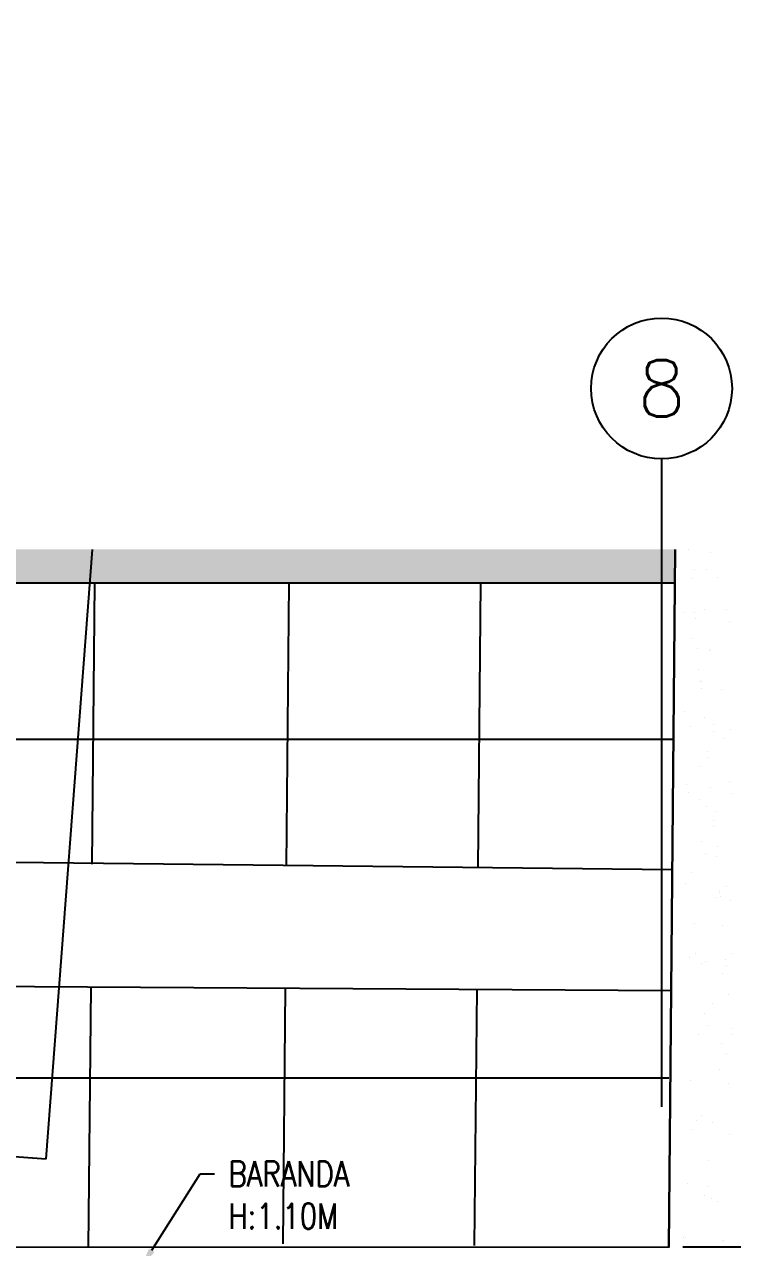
# Model space of a CAD drawing. Header units: millimetres. Extents: x 98 to 155, y -181 to 127.
# Drawn here: x 114.407 to 116.92, y 123.112 to 127.454 of the extents above; entities that cross this region are included whole.
import ezdxf
from ezdxf import colors
from ezdxf.entities.mleader import LeaderData, LeaderLine
from ezdxf.enums import TextEntityAlignment as Align
from ezdxf.math import Vec2, Vec3
from ezdxf.xclip import XClip

# ---------------------------------------------------------------- set-up
doc = ezdxf.new("R2010")
doc.units = ezdxf.units.MM
doc.header["$LTSCALE"] = 15
doc.header["$XCLIPFRAME"] = 2
for name, pattern in [('ACAD_ISO07W100', [3, 0, -3]), ('CENTER', [2, 1.25, -0.25, 0.25, -0.25]), ('HIDDEN', [0.375, 0.25, -0.125]), ('PHANTOM', [63.5, 31.75, -6.35, 6.35, -6.35, 6.35, -6.35]), ('PHANTOM2', [1.25, 0.625, -0.125, 0.125, -0.125, 0.125, -0.125])]:
    doc.linetypes.add(name, pattern=pattern)
doc.layers.get('0').update_dxf_attribs({"color": 250})
for name, color, linetype in [('A-Adoquines', 250, 'Continuous'), ('A-EJES', 250, 'PHANTOM'), ('A-HATCH', 250, 'Continuous'), ('A-MURO BAJO', 250, 'Continuous'), ('A-PROYECCIONES', 250, 'HIDDEN'), ('A_50_TextoIndicaciones', 250, 'Continuous'), ('DLP_VERDE', 250, 'Continuous')]:
    doc.layers.add(name, color=color, linetype=linetype)
doc.layers.add('A-MUROS', color=252, linetype='Continuous', lineweight=30)
doc.styles.add('R80', font='ARIALN.TTF', dxfattribs={"height": 2.03})
doc.styles.add('ROMANS', font='romans.shx', dxfattribs={"width": 0.8})
doc.styles.add('TXT_COTAS', font='romans.shx', dxfattribs={"width": 0.8})

# ---------------------------------------------------------------- blocks, each defined once
blk = doc.blocks.new('A$C9f73720c')
at = {"layer": 'A-Adoquines'}
h = blk.add_hatch(color=256, dxfattribs=at)
h.dxf.hatch_style = 1
h.paths.add_polyline_path([(38.7932, 123.8313), (38.5981, 123.875), (37.5983, 119.4075), (37.7931, 119.362)])
h.paths.add_polyline_path([(41.7659, 123.3395), (47.9601, 121.4929), (48.0188, 121.6841), (42.2466, 123.4049, -0.02703), (41.567, 123.3675), (40.4599, 118.739), (40.5576, 118.7162), (40.5577, 118.7162, -0.01102), (40.6541, 118.6909)])
h.paths.add_polyline_path([(40.7956, 118.6453, -0.025435), (41.0078, 118.5567, -0.057742), (41.5094, 118.2238), (46.4982, 116.7365), (46.557, 116.9277)])
h.paths.add_polyline_path([(47.6575, 116.5996), (47.0257, 116.788), (46.9674, 116.5967), (47.599, 116.4084)])
h.paths.add_polyline_path([(48.4776, 121.5473), (48.4193, 121.356), (49.0543, 121.1667), (49.1128, 121.358)])
h.paths.add_polyline_path([(50.1546, 127.0444), (50.0962, 126.8531), (50.7339, 126.6584), (50.7924, 126.8497)])
h.paths.add_polyline_path([(47.5867, 127.8282, -0.007938), (47.5253, 127.6378), (49.6494, 126.9895), (49.7081, 127.1806)])
h.paths.add_polyline_path([(51.3399, 130.93), (51.973, 130.7368), (52.0334, 130.9345), (51.4003, 131.1277)])
at = {"elevation": 0}
for points in [[(35.8889, 119.8125), (37.2455, 125.8744)], [(37.0578, 119.5338), (38.0564, 123.9964)], [(37.5982, 119.4071), (38.5981, 123.875)], [(36.6518, 121.7441), (35.7526, 121.9541)], [(38.0483, 121.4181), (37.0776, 121.6447)], [(36.4969, 121.0717), (35.6142, 121.2779)], [(37.8976, 120.7447), (36.9206, 120.9728)], [(36.3443, 120.4091), (35.4596, 120.6157)], [(37.7491, 120.0811), (36.766, 120.3106)]]:
    blk.add_lwpolyline(points, dxfattribs=at)
at = {"layer": 'A-Adoquines', "elevation": 0}
blk.add_lwpolyline([(50.962, 131.2605), (47.7953, 130.5759, -0.524695), (40.2027, 123.5157), (37.6559, 124.0861), (36.609, 119.6386), (36.1894, 119.7366), (37.5845, 125.7929)], format="xyb", dxfattribs=at)
at = {"layer": 'A-HATCH', "elevation": 0}
blk.add_lwpolyline([(33.4511, 111.6758), (34.6972, 111.3994), (34.903, 112.3185), (35.1251, 112.2668, 0.099711), (35.5099, 110.6951, 0.257304), (37.3867, 109.2848, 0.13775), (39.1005, 109.6194, 0.129174), (41.2988, 111.6039, 0.104349), (42.4606, 114.4221, 0.124556), (42.3369, 116.9437, 0.208461), (41.0078, 118.5567, 0.052972), (40.5573, 118.7163), (35.3027, 119.9437), (36.6567, 126.0007), (37.5845, 125.7929)], format="xyb", dxfattribs=at)
at = {"layer": 'A-MURO BAJO', "ltscale": 0.5}
for p, q in [((35.3027, 119.9437, 0), (40.5573, 118.7163, 0)), ((33.657, 112.5954, 0), (35.292, 119.8949, 0))]:
    blk.add_line(p, q, dxfattribs=at)
blk.add_ellipse((38.8378, 114.0281, 0), major_axis=(2.17, 4.5286), ratio=0.667469, start_param=0.142256, end_param=3.271568, dxfattribs=at)
at = {"layer": 'A-MURO BAJO'}
blk.add_open_spline([(42.3403, 116.5514, 0), (42.3382, 116.5606, 0), (42.3361, 116.5697, 0), (42.1964, 117.1506, 0), (41.9448, 117.635, 0), (41.4165, 118.1878, 0), (41.1996, 118.346, 0), (40.9615, 118.4601, 0), (40.6654, 118.602, 0), (40.3363, 118.6755, 0), (39.4876, 118.6781, 0), (38.9468, 118.5292, 0), (37.8875, 117.9506, 0), (37.3701, 117.5213, 0), (36.4624, 116.4633, 0), (36.0727, 115.8353, 0), (35.4972, 114.5023, 0), (35.3118, 113.798, 0), (35.2266, 112.9248, 0), (35.2177, 112.728, 0), (35.225, 112.2724, 0)], degree=3, knots=[0, 0, 0, 0, 0.007003, 0.007003, 0.447636, 0.447636, 0.694928, 0.694928, 0.694928, 1.002589, 1.002589, 1.443222, 1.443222, 1.883855, 1.883855, 2.324488, 2.324488, 2.765122, 2.765122, 2.895595, 2.895595, 2.895595, 2.895595], dxfattribs=at)
at = {"layer": 'A-PROYECCIONES'}
blk.add_line((38.8761, 87.8303, 0), (38.1838, 142.0709, 0), dxfattribs=at)
at = {"layer": 'A-PROYECCIONES', "linetype": 'CENTER', "ltscale": 0.5, "transparency": 33554623}
for p, q in [((36.7338, 124.1359), (36.0915, 122.0317)), ((36.0915, 122.0317), (41.8301, 120.2799))]:
    blk.add_line(p, q, dxfattribs=at)
at = {"layer": 'DLP_VERDE', "linetype": 'Continuous'}
for p, q in [((35.3224, 119.8771), (35.3224, 119.8771)), ((35.324, 119.8862), (35.324, 119.8862)), ((35.5077, 119.8285), (35.5077, 119.8285)), ((35.4393, 119.7591), (35.4393, 119.7591)), ((35.454, 119.7793), (35.454, 119.7793)), ((35.4838, 119.761), (35.4838, 119.761)), ((35.6925, 119.7702), (35.6925, 119.7702)), ((35.2795, 119.7521), (35.2795, 119.7521)), ((35.2817, 119.7482), (35.2817, 119.7482)), ((35.4252, 119.74), (35.4252, 119.74)), ((35.5715, 119.7407), (35.5715, 119.7407)), ((35.7198, 119.7477), (35.7198, 119.7477)), ((35.7351, 119.7274), (35.7351, 119.7274)), ((35.8632, 119.7395), (35.8632, 119.7395)), ((35.7007, 119.6958), (35.7007, 119.6958)), ((36.0179, 119.677), (36.0179, 119.677)), ((35.6469, 119.6466), (35.6469, 119.6466)), ((35.879, 119.629), (35.879, 119.629)), ((36.0388, 119.636), (36.0388, 119.636)), ((36.0832, 119.6379), (36.0832, 119.6379)), ((36.292, 119.647), (36.292, 119.647)), ((35.8226, 119.6106), (35.8226, 119.6106)), ((35.9281, 119.5947), (35.9281, 119.5947)), ((35.9661, 119.6024), (35.9661, 119.6024)), ((36.1123, 119.603), (36.1123, 119.603)), ((36.2606, 119.6101), (36.2606, 119.6101)), ((36.2646, 119.5935), (36.2646, 119.5935)), ((36.299, 119.625), (36.299, 119.625)), ((36.4041, 119.6018), (36.4041, 119.6018)), ((36.5504, 119.6025), (36.5504, 119.6025)), ((35.9889, 119.5585), (35.9889, 119.5585)), ((36.011, 119.5556), (36.011, 119.5556)), ((36.13, 119.5399), (36.13, 119.5399)), ((36.2108, 119.5443), (36.2108, 119.5443)), ((36.5818, 119.5746), (36.5818, 119.5746)), ((36.234, 119.5263), (36.234, 119.5263)), ((36.256, 119.5234), (36.256, 119.5234)), ((36.2697, 119.4967), (36.2697, 119.4967)), ((36.375, 119.5077), (36.375, 119.5077)), ((36.4785, 119.5058), (36.4785, 119.5058)), ((36.6383, 119.5128), (36.6383, 119.5128)), ((36.6827, 119.5148), (36.6827, 119.5148)), ((36.8629, 119.5227), (36.8629, 119.5227)), ((36.8915, 119.5239), (36.8915, 119.5239)), ((36.4576, 119.4608), (36.4576, 119.4608)), ((36.479, 119.494), (36.479, 119.494)), ((36.492, 119.4923), (36.492, 119.4923)), ((36.501, 119.4911), (36.501, 119.4911)), ((36.5069, 119.4647), (36.5069, 119.4647)), ((36.62, 119.4754), (36.62, 119.4754)), ((36.6532, 119.4654), (36.6532, 119.4654)), ((36.724, 119.4617), (36.724, 119.4617)), ((36.746, 119.4588), (36.746, 119.4588)), ((36.8015, 119.4724), (36.8015, 119.4724)), ((36.8285, 119.4912), (36.8285, 119.4912)), ((36.945, 119.4642), (36.945, 119.4642)), ((37.0913, 119.4649), (37.0913, 119.4649)), ((37.1457, 119.4723), (37.1457, 119.4723)), ((36.7748, 119.4419), (36.7748, 119.4419)), ((36.865, 119.4432), (36.865, 119.4432)), ((36.969, 119.4295), (36.969, 119.4295)), ((36.9911, 119.4266), (36.9911, 119.4266)), ((37.1101, 119.4109), (37.1101, 119.4109)), ((36.8248, 119.3717), (36.8248, 119.3717)), ((36.8692, 119.3736), (36.8692, 119.3736)), ((37.0559, 119.39), (37.0559, 119.39)), ((37.078, 119.3827), (37.078, 119.3827)), ((37.2141, 119.3972), (37.2141, 119.3972)), ((37.2361, 119.3943), (37.2361, 119.3943)), ((37.2378, 119.3897), (37.2378, 119.3897)), ((37.2822, 119.3916), (37.2822, 119.3916)), ((37.3551, 119.3787), (37.3551, 119.3787)), ((37.3924, 119.3889), (37.3924, 119.3889)), ((37.4909, 119.4007), (37.4909, 119.4007)), ((37.0215, 119.3585), (37.0215, 119.3585)), ((37.0478, 119.3271), (37.0478, 119.3271)), ((37.1941, 119.3278), (37.1941, 119.3278)), ((37.3387, 119.3396), (37.3387, 119.3396)), ((37.3424, 119.3348), (37.3424, 119.3348)), ((37.4591, 119.365), (37.4591, 119.365)), ((37.4811, 119.3621), (37.4811, 119.3621)), ((37.4858, 119.3266), (37.4858, 119.3266)), ((37.6001, 119.3464), (37.6001, 119.3464)), ((37.6321, 119.3273), (37.6321, 119.3273)), ((37.7041, 119.3327), (37.7041, 119.3327)), ((37.6198, 119.2877), (37.6198, 119.2877)), ((37.4243, 119.2485), (37.4243, 119.2485)), ((37.4687, 119.2504), (37.4687, 119.2504)), ((37.5854, 119.2562), (37.5854, 119.2562)), ((37.6774, 119.2596), (37.6774, 119.2596))]:
    blk.add_line(p, q, dxfattribs=at)
at = {"style": 'R80'}
for height, rotation, p in [(0.09, 0.009, (39.554, 141.0046, 0)), (0.09, 0.009, (45.7984, 139.3226, 0)), (0.09, 0.009, (50.4634, 135.3578, 0)), (0.09, 0.009, (41.9784, 129.0436, 0)), (0.09, 0.009, (37.8409, 128.6089, 0)), (0.09, 0.009, (35.483, 116.3582, 0)), (0.09, 0.009, (63.0395, 116.3253, 0)), (0.09, 0.009, (38.5607, 113.6321, 0)), (0.09, 0.009, (45.1292, 84.3757, 0)), (0.09, 0.009, (43.9111, 83.9335, 0)), (0.09, 0.009, (43.1485, 83.401, 0)), (0.09, 0.009, (28.0067, 80.1071, 0)), (0.09, 0.009, (44.3753, 79.9046, 0)), (0.09, 0.009, (55.151, 79.2173, 0)), (0.09, 0.009, (38.2608, 76.0049)), (0.09, 0.009, (39.0036, 75.5558)), (0.09, 0.009, (27.5137, 75.2133, 0)), (0.09, 0.009, (27.5137, 75.2133, 0)), (0.09, 0.009, (39.8519, 75.1543)), (0.09, 0.009, (25.3599, 70.2709, 0)), (0.09, 0.009, (32.1646, 69.192, 0)), (0.09, 0.009, (32.1646, 69.192, 0)), (0.09, 0.009, (26.9947, 68.6392, 0)), (0.09, 0.009, (59.8504, 67.3859, 0)), (0.09, 0.009, (24.839, 65.5107, 0)), (0.09, 0.009, (24.839, 65.5107, 0)), (0.09, 0.009, (33.5008, 60.261, 0)), (0.09, 0.009, (33.5008, 60.261, 0)), (0.09, 347.3908, (17.1069, 59.2726, 0)), (0.09, 0.009, (26.4708, 59.2035, 0)), (0.09, 0.009, (26.4708, 59.2035, 0)), (0.09, 0.009, (23.1216, 58.7685, 0)), (0.09, 0.009, (23.1216, 58.7685, 0)), (0.09, 0.009, (27.6632, 55.3959, 0)), (0.09, 0.009, (27.6632, 55.3959, 0)), (0.09, 0.009, (22.2239, 54.9818, 0)), (0.09, 0.009, (22.2239, 54.9818, 0)), (0.09, 0.009, (65.7174, 53.5803, 0)), (0.09, 0.009, (38.377, 51.7166, 0)), (0.09, 0.009, (38.377, 51.7166, 0)), (0.09, 0.009, (21.0294, 51.3767, 0)), (0.09, 0.009, (21.0294, 51.3767, 0)), (0.09, 0.009, (29.4091, 50.8876, 0)), (0.09, 0.009, (29.4091, 50.8876, 0)), (0.09, 0.009, (22.5184, 48.0808, 0)), (0.09, 0.009, (22.5184, 48.0808, 0)), (0.09, 0.009, (32.8305, 47.9478, 0)), (0.09, 0.009, (38.6414, 47.9238, 0)), (0.09, 1.5576, (45.5013, 47.0033, 0)), (0.09, 1.5576, (45.5013, 47.0033, 0)), (0.09, 1.5576, (42.9613, 45.8781, 0)), (0.09, 0.009, (31.2252, 43.4352, 0)), (0.09, 0.009, (31.2252, 43.4352, 0)), (0.09, 0.009, (24.8291, 43.3056, 0)), (0.09, 0.009, (24.8291, 43.3056, 0)), (0.09, 0.009, (28.8684, 42.6092, 0)), (0.09, 0.009, (28.8684, 42.6092, 0)), (0.09, 0.009, (46.0815, 42.4048, 0)), (0.09, 0.009, (19.0307, 42.0559, 0)), (0.09, 0.009, (19.0307, 42.0559, 0)), (0.09, 0.009, (70.9067, 41.0329, 0)), (0.09, 0.009, (22.7765, 38.7407, 0)), (0.09, 0.009, (22.7765, 38.7407, 0)), (0.09, 0.009, (17.8952, 37.4624, 0)), (0.09, 0.009, (17.8952, 37.4624, 0)), (0.09, 0.009, (25.8226, 33.2142, 0)), (0.09, 0.009, (21.5027, 31.2754, 0)), (0.1403, 0.009, (43.0178, 29.8778, 0)), (0.09, 0.009, (24.3978, 29.2659, 0)), (0.09, 0.009, (49.7565, 29.0287, 0)), (0.09, 0.009, (16.51, 28.4123, 0)), (0.09, 0.009, (16.51, 28.4123, 0)), (0.09, 0.009, (40.7946, 24.893, 0)), (0.09, 0.009, (18.1268, 23.6374, 0)), (0.09, 0.009, (20.346, 20.3291, 0)), (0.09, 0.009, (38.3365, 19.4632, 0)), (0.09, 0.009, (18.2869, 15.9828, 0)), (0.09, 0.009, (36.6694, 12.5977, 0)), (0.09, 337.7998, (24.7536, 11.2334, 0)), (0.09, 0.009, (33.5928, 10.3508, 0)), (0.09, 337.7998, (21.6109, 10.1247, 0)), (0.09, 337.7998, (16.5605, 9.5998, 0)), (0.09, 337.7998, (29.9414, 8.9534, 0)), (0.09, 337.7998, (31.6402, 7.9561, 0)), (0.09, 337.7998, (26.736, 7.7966, 0)), (0.09, 337.7998, (32.0288, 7.0232, 0)), (0.09, 0.009, (16.5347, 5.5678, 0)), (0.09, 0.009, (23.3239, 5.5763, 0)), (0.09, 0.009, (34.4718, 3.6379, 0))]:
    blk.add_attdef('N.P.T.+0.00', text='', height=height, rotation=rotation, dxfattribs=at).set_placement(p, align=Align.MIDDLE_CENTER)
for p in [(49.9263, 138.2431, 0), (56.6904, 136.252, 0), (60.5336, 135.5237, 0), (42.6322, 135.1839), (58.3591, 133.6514, 0), (46.2516, 126.9171), (67.6439, 125.1529), (62.2762, 107.4327), (41.3341, 103.0918, 0), (58.4477, 100.4887, -0.2526), (35.1548, 97.8545, 0), (58.3053, 94.9071, 0), (31.2618, 93.9445, 0), (38.1161, 91.318), (54.6279, 88.218, 0), (17.9393, 86.8861, 0), (34.7444, 85.6148, 0), (54.6869, 83.8861, 0), (35.5048, 81.4636, 0), (34.6534, 76.9929, 0), (59.6668, 73.2509), (40.4113, 65.8421, 0), (43.5611, 65.2125, 0), (64.4681, 61.3857), (43.9111, 51.4927, 0), (32.9744, 51.0828, 0), (48.0327, 50.0735, 0), (69.3242, 50.0814, 0), (52.9599, 39.4701, 0), (74.4159, 35.7467, 0)]:
    blk.add_attdef('N.P.T.+0.00', text='', height=0.2109, dxfattribs=at).set_placement(p, align=Align.MIDDLE_CENTER)
blk = doc.blocks.new('Ejes_Torre C 1var')
at = {"layer": 'A-EJES', "linetype": 'PHANTOM2', "ltscale": 0.5}
blk.add_lwpolyline([(15.025, 16.65), (15.025, 14.35)], dxfattribs=at)
at = {"layer": 'A-EJES', "linetype": 'Continuous'}
blk.add_circle((15.025, 16.9), 0.25, dxfattribs=at)
at = {"layer": 'A-EJES', "linetype": 'Continuous', "style": 'ROMANS'}
blk.add_text('8', height=0.2, dxfattribs=at).set_placement((15.025, 16.9), align=Align.MIDDLE_CENTER)

msp = doc.modelspace()

# ---------------------------------------------------------------- block references
at = {"linetype": 'ACAD_ISO07W100', "ltscale": 5}
ref = msp.add_blockref('A$C9f73720c', (241.452, 114.8591), dxfattribs=dict(at, rotation=102.6156181418625))
XClip(ref).set_block_clipping_path([(22.1542253106, 140.4101169162), (10.3600901397, 87.7136669306), (29.6608346476, 83.3939150368), (41.4549698184, 136.0903650224)])

# ---------------------------------------------------------------- next in the draw order: block references
at = {"layer": 'A-MUROS'}
msp.add_blockref('Ejes_Torre C 1var', (101.6432, 109.2616), dxfattribs=at)

# ---------------------------------------------------------------- next in the draw order: leaders
at = {"layer": 'A_50_TextoIndicaciones'}
ml = msp.add_multileader_mtext('Standard', dxfattribs=at)
ml.set_content('\\pxsm1;BARANDA \\P\\pt16;H:1.10M', color=256, style='TXT_COTAS')
ml.set_leader_properties(color=256)
ml.build(insert=Vec2(0, 0))
ml.multileader.update_dxf_attribs({"dogleg_length": 0.05, "arrow_head_size": 0.07})
ctx = ml.context
ctx.base_point, ctx.char_height, ctx.arrow_head_size, ctx.landing_gap_size, ctx.plane_origin = Vec3(115.0811, 123.3732), 0.09, 0.07, 0.05, Vec3(114.6715, 122.9561)
notes = []
notes.append((ctx, [(0, (1, 1, 0), (115.0311, 123.3732), (1, 0), 0.05, [(0, [(114.8213, 123.0427)], 0, [])])]))
ctx.mtext.insert, ctx.mtext.width, ctx.mtext.defined_height, ctx.mtext.flow_direction = Vec3(115.1311, 123.4182), 1.102183, 0.8046, 5
for ctx, leaders in notes:
    for number, flags, end, landing, length, lines in leaders:
        leader = LeaderData()
        leader.index, (leader.has_last_leader_line, leader.has_dogleg_vector, leader.attachment_direction) = number, flags
        leader.last_leader_point, leader.dogleg_vector, leader.dogleg_length = Vec3(end), Vec3(landing), length
        for number, points, colour, breaks in lines:
            line = LeaderLine()
            line.index, line.vertices, line.color, line.breaks = number, Vec3.list(points), colors.encode_raw_color(colour), breaks
            leader.lines.append(line)
        ctx.leaders.append(leader)

doc.saveas('drawing.dxf')
